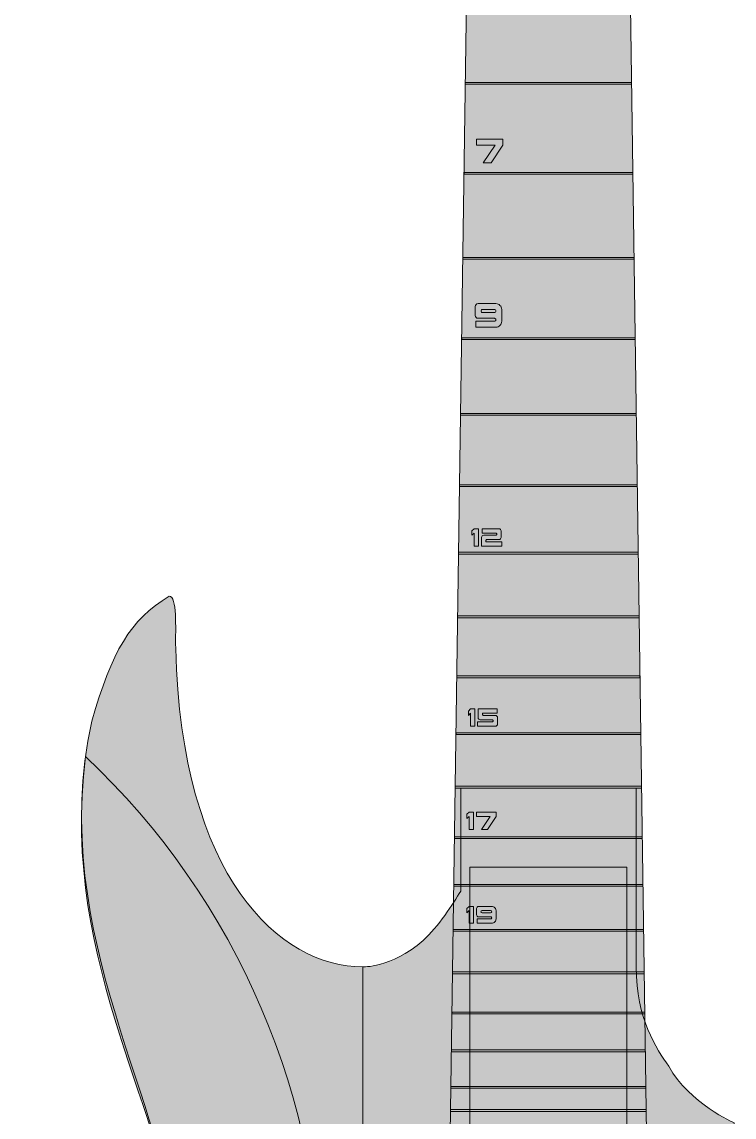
# Model space of a CAD drawing. Header units: millimetres. Extents: x -1358 to 1584, y -714 to 655.
# Drawn here: x 1333.2 to 1471.5, y 206 to 418.9 of the extents above; entities that cross this region are included whole.
import ezdxf

# ---------------------------------------------------------------- set-up
doc = ezdxf.new("R2010")
doc.units = ezdxf.units.MM
doc.header["$MEASUREMENT"] = 0
doc.layers.add('finished guitar', color=7, linetype='Continuous')

# ---------------------------------------------------------------- blocks, each defined once
blk = doc.blocks.new('block 4')
at = {"layer": 'finished guitar', "true_color": 0xf23005}
h = blk.add_hatch(color=20, dxfattribs=at)
h.dxf.hatch_style = 2
edge = h.paths.add_edge_path()
edge.add_spline(control_points=[(1418.42, 269.93), (1418.42, 269.93), (1446.48, 269.93), (1452.49, 269.93), (1452.49, 265.9), (1452.49, 245.03), (1452.49, 235.1), (1452.49, 225.17), (1456.5, 219.22), (1458.82, 215.87), (1462.89, 208.57), (1471.52, 204.87), (1471.52, 204.87), (1471.52, 204.87), (1471.52, 10.06), (1471.52, 10.06), (1471.52, 10.06), (1461.88, 9.02), (1435.4, 9.02), (1408.91, 9.02), (1399.39, 11.13), (1399.39, 11.13), (1399.39, 11.13), (1399.39, 235.2), (1399.39, 235.2), (1399.39, 235.2), (1404.72, 234.82), (1411.12, 240.32), (1414.02, 242.92), (1417.03, 247.51), (1418.42, 249.91), (1418.42, 254.02), (1418.42, 269.93), (1418.42, 269.93)], knot_values=[0, 0, 0, 0, 1, 1, 1, 2, 2, 2, 3, 3, 3, 4, 4, 4, 5, 5, 5, 6, 6, 6, 7, 7, 7, 8, 8, 8, 9, 9, 9, 10, 10, 10, 11, 11, 11, 11], degree=3, periodic=1)
at = {"layer": 'finished guitar', "lineweight": 0}
blk.add_open_spline([(1418.42, 269.93), (1418.42, 269.93), (1446.48, 269.93), (1452.49, 269.93), (1452.49, 265.9), (1452.49, 245.03), (1452.49, 235.1), (1452.49, 225.17), (1456.5, 219.22), (1458.82, 215.87), (1462.89, 208.57), (1471.52, 204.87), (1471.52, 204.87), (1471.52, 204.87), (1471.52, 10.06), (1471.52, 10.06), (1471.52, 10.06), (1461.88, 9.02), (1435.4, 9.02), (1408.91, 9.02), (1399.39, 11.13), (1399.39, 11.13), (1399.39, 11.13), (1399.39, 235.2), (1399.39, 235.2), (1399.39, 235.2), (1404.72, 234.82), (1411.12, 240.32), (1414.02, 242.92), (1417.03, 247.51), (1418.42, 249.91), (1418.42, 254.02), (1418.42, 269.93), (1418.42, 269.93)], degree=3, knots=[0, 0, 0, 0, 1, 1, 1, 2, 2, 2, 3, 3, 3, 4, 4, 4, 5, 5, 5, 6, 6, 6, 7, 7, 7, 8, 8, 8, 9, 9, 9, 10, 10, 10, 11, 11, 11, 11], dxfattribs=at)
blk = doc.blocks.new('block 5')
at = {"layer": 'finished guitar', "true_color": 0x6f0ead}
h = blk.add_hatch(color=204, dxfattribs=at)
h.dxf.hatch_style = 2
h.paths.add_polyline_path([(1420.22, 202.8), (1420.22, 254.55), (1450.68, 254.55), (1450.68, 202.8)])
at = {"layer": 'finished guitar', "lineweight": 0}
blk.add_lwpolyline([(1420.22, 202.8), (1420.22, 254.55), (1450.68, 254.55), (1450.68, 202.8), (1420.22, 202.8)], dxfattribs=at)
blk = doc.blocks.new('block 3')
at = {"layer": 'finished guitar'}
for name in ['block 4', 'block 5']:
    blk.add_blockref(name, (0, 0), dxfattribs=at)
blk = doc.blocks.new('block 11')
at = {"layer": 'finished guitar', "true_color": 0xffffff}
blk.add_hatch(color=7, dxfattribs=at).paths.add_polyline_path([(1449.75, 536.1), (1421.17, 536.1), (1416.4, 202.8), (1454.51, 202.8)])
at = {"layer": 'finished guitar', "lineweight": 0}
blk.add_lwpolyline([(1449.75, 536.1), (1421.17, 536.1), (1416.4, 202.8), (1454.51, 202.8), (1449.75, 536.1)], dxfattribs=at)
blk = doc.blocks.new('block 10')
at = {"layer": 'finished guitar'}
blk.add_blockref('block 11', (0, 0), dxfattribs=at)
blk = doc.blocks.new('block 12')
at = {"layer": 'finished guitar', "true_color": 0x000000}
for points in [[(1451.59, 406.73), (1419.32, 406.73), (1419.32, 407.09), (1451.59, 407.09)], [(1451.84, 389.23), (1419.07, 389.23), (1419.07, 389.59), (1451.84, 389.59)], [(1452.08, 372.71), (1418.83, 372.71), (1418.84, 373.07), (1452.07, 373.07)], [(1452.3, 357.12), (1418.61, 357.12), (1418.61, 357.48), (1452.3, 357.48)], [(1452.51, 342.41), (1418.4, 342.41), (1418.4, 342.77), (1452.51, 342.77)], [(1452.71, 328.52), (1418.2, 328.52), (1418.2, 328.88), (1452.71, 328.88)], [(1452.9, 315.41), (1418.01, 315.41), (1418.02, 315.77), (1452.89, 315.77)], [(1453.07, 303.04), (1417.83, 303.04), (1417.84, 303.4), (1453.07, 303.4)], [(1453.24, 291.36), (1417.67, 291.36), (1417.67, 291.72), (1453.24, 291.72)], [(1453.4, 280.33), (1417.51, 280.33), (1417.52, 280.69), (1453.39, 280.69)], [(1453.55, 269.93), (1417.36, 269.93), (1417.37, 270.29), (1453.54, 270.29)], [(1453.69, 260.11), (1417.22, 260.11), (1417.23, 260.47), (1453.68, 260.47)], [(1453.82, 250.84), (1417.09, 250.84), (1417.09, 251.2), (1453.81, 251.2)], [(1453.94, 242.09), (1416.96, 242.09), (1416.97, 242.45), (1453.94, 242.45)], [(1454.06, 233.83), (1416.85, 233.83), (1416.85, 234.19), (1454.06, 234.19)], [(1454.17, 226.04), (1416.73, 226.04), (1416.74, 226.4), (1454.17, 226.4)], [(1454.28, 218.68), (1416.63, 218.68), (1416.63, 219.04), (1454.27, 219.04)], [(1454.38, 211.6), (1416.53, 211.6), (1416.53, 211.96), (1454.37, 211.96)], [(1454.44, 207.09), (1416.46, 207.09), (1416.47, 207.45), (1454.44, 207.45)]]:
    blk.add_hatch(color=178, dxfattribs=at).paths.add_polyline_path(points)
at = {"layer": 'finished guitar', "lineweight": 0}
for points in [[(1451.59, 406.73), (1419.32, 406.73), (1419.32, 407.09), (1451.59, 407.09), (1451.59, 406.73)], [(1451.84, 389.23), (1419.07, 389.23), (1419.07, 389.59), (1451.84, 389.59), (1451.84, 389.23)], [(1452.08, 372.71), (1418.83, 372.71), (1418.84, 373.07), (1452.07, 373.07), (1452.08, 372.71)], [(1452.3, 357.12), (1418.61, 357.12), (1418.61, 357.48), (1452.3, 357.48), (1452.3, 357.12)], [(1452.51, 342.41), (1418.4, 342.41), (1418.4, 342.77), (1452.51, 342.77), (1452.51, 342.41)], [(1452.71, 328.52), (1418.2, 328.52), (1418.2, 328.88), (1452.71, 328.88), (1452.71, 328.52)], [(1452.9, 315.41), (1418.01, 315.41), (1418.02, 315.77), (1452.89, 315.77), (1452.9, 315.41)], [(1453.07, 303.04), (1417.83, 303.04), (1417.84, 303.4), (1453.07, 303.4), (1453.07, 303.04)], [(1453.24, 291.36), (1417.67, 291.36), (1417.67, 291.72), (1453.24, 291.72), (1453.24, 291.36)], [(1453.4, 280.33), (1417.51, 280.33), (1417.52, 280.69), (1453.39, 280.69), (1453.4, 280.33)], [(1453.55, 269.93), (1417.36, 269.93), (1417.37, 270.29), (1453.54, 270.29), (1453.55, 269.93)], [(1453.69, 260.11), (1417.22, 260.11), (1417.23, 260.47), (1453.68, 260.47), (1453.69, 260.11)], [(1453.82, 250.84), (1417.09, 250.84), (1417.09, 251.2), (1453.81, 251.2), (1453.82, 250.84)], [(1453.94, 242.09), (1416.96, 242.09), (1416.97, 242.45), (1453.94, 242.45), (1453.94, 242.09)], [(1454.06, 233.83), (1416.85, 233.83), (1416.85, 234.19), (1454.06, 234.19), (1454.06, 233.83)], [(1454.17, 226.04), (1416.73, 226.04), (1416.74, 226.4), (1454.17, 226.4), (1454.17, 226.04)], [(1454.28, 218.68), (1416.63, 218.68), (1416.63, 219.04), (1454.27, 219.04), (1454.28, 218.68)], [(1454.38, 211.6), (1416.53, 211.6), (1416.53, 211.96), (1454.37, 211.96), (1454.38, 211.6)], [(1454.44, 207.09), (1416.46, 207.09), (1416.47, 207.45), (1454.44, 207.45), (1454.44, 207.09)]]:
    blk.add_lwpolyline(points, dxfattribs=at)
blk = doc.blocks.new('block 16')
at = {"layer": 'finished guitar', "true_color": 0x000000}
h = blk.add_hatch(color=178, dxfattribs=at)
h.dxf.hatch_style = 2
h.paths.add_polyline_path([(1422.8, 391.47), (1425.1, 394.91), (1421.47, 394.91), (1421.47, 396.06), (1426.63, 396.06), (1426.63, 394.91), (1424.33, 391.47)])
at = {"layer": 'finished guitar', "lineweight": 0}
blk.add_lwpolyline([(1422.8, 391.47), (1425.1, 394.91), (1421.47, 394.91), (1421.47, 396.06), (1426.63, 396.06), (1426.63, 394.91), (1424.33, 391.47), (1422.8, 391.47)], dxfattribs=at)
blk = doc.blocks.new('block 17')
at = {"layer": 'finished guitar', "true_color": 0x000000}
h = blk.add_hatch(color=178, dxfattribs=at)
h.dxf.hatch_style = 2
edge = h.paths.add_edge_path()
edge.add_spline(control_points=[(1421.38, 359.52), (1421.38, 359.52), (1421.38, 360.66), (1421.38, 360.66), (1421.38, 360.66), (1424.96, 360.66), (1424.96, 360.66), (1425.04, 360.66), (1425.1, 360.69), (1425.16, 360.74), (1425.22, 360.8), (1425.25, 360.87), (1425.25, 360.95), (1425.25, 361.03), (1425.22, 361.1), (1425.16, 361.15), (1425.1, 361.21), (1425.04, 361.24), (1424.96, 361.24), (1424.96, 361.24), (1421.81, 361.24), (1421.81, 361.24), (1421.65, 361.24), (1421.51, 361.29), (1421.4, 361.4), (1421.29, 361.52), (1421.23, 361.65), (1421.23, 361.81), (1421.23, 361.81), (1421.23, 363.53), (1421.23, 363.53), (1421.23, 363.69), (1421.29, 363.82), (1421.4, 363.93), (1421.51, 364.05), (1421.65, 364.1), (1421.81, 364.1), (1421.81, 364.1), (1425.25, 364.1), (1425.25, 364.1), (1425.56, 364.1), (1425.83, 363.99), (1426.05, 363.76), (1426.28, 363.54), (1426.39, 363.27), (1426.39, 362.96), (1426.39, 362.96), (1426.39, 360.66), (1426.39, 360.66), (1426.39, 360.34), (1426.28, 360.07), (1426.05, 359.85), (1425.83, 359.63), (1425.56, 359.52), (1425.25, 359.52), (1425.25, 359.52), (1421.38, 359.52), (1421.38, 359.52)], knot_values=[0, 0, 0, 0, 1, 1, 1, 2, 2, 2, 3, 3, 3, 4, 4, 4, 5, 5, 5, 6, 6, 6, 7, 7, 7, 8, 8, 8, 9, 9, 9, 10, 10, 10, 11, 11, 11, 12, 12, 12, 13, 13, 13, 14, 14, 14, 15, 15, 15, 16, 16, 16, 17, 17, 17, 18, 18, 18, 19, 19, 19, 19], degree=3, periodic=1)
edge = h.paths.add_edge_path()
edge.add_spline(control_points=[(1424.96, 362.38), (1425.04, 362.38), (1425.1, 362.41), (1425.16, 362.46), (1425.22, 362.52), (1425.25, 362.59), (1425.25, 362.67), (1425.25, 362.75), (1425.22, 362.82), (1425.16, 362.87), (1425.1, 362.93), (1425.04, 362.96), (1424.96, 362.96), (1424.96, 362.96), (1422.67, 362.96), (1422.67, 362.96), (1422.59, 362.96), (1422.52, 362.93), (1422.46, 362.87), (1422.41, 362.82), (1422.38, 362.75), (1422.38, 362.67), (1422.38, 362.59), (1422.41, 362.52), (1422.46, 362.46), (1422.52, 362.41), (1422.59, 362.38), (1422.67, 362.38), (1422.67, 362.38), (1424.96, 362.38), (1424.96, 362.38)], knot_values=[0, 0, 0, 0, 1, 1, 1, 2, 2, 2, 3, 3, 3, 4, 4, 4, 5, 5, 5, 6, 6, 6, 7, 7, 7, 8, 8, 8, 9, 9, 9, 10, 10, 10, 10], degree=3, periodic=1)
at = {"layer": 'finished guitar', "lineweight": 0}
for points, knots in [([(1421.38, 359.52), (1421.38, 359.52), (1421.38, 360.66), (1421.38, 360.66), (1421.38, 360.66), (1424.96, 360.66), (1424.96, 360.66), (1425.04, 360.66), (1425.1, 360.69), (1425.16, 360.74), (1425.22, 360.8), (1425.25, 360.87), (1425.25, 360.95), (1425.25, 361.03), (1425.22, 361.1), (1425.16, 361.15), (1425.1, 361.21), (1425.04, 361.24), (1424.96, 361.24), (1424.96, 361.24), (1421.81, 361.24), (1421.81, 361.24), (1421.65, 361.24), (1421.51, 361.29), (1421.4, 361.4), (1421.29, 361.52), (1421.23, 361.65), (1421.23, 361.81), (1421.23, 361.81), (1421.23, 363.53), (1421.23, 363.53), (1421.23, 363.69), (1421.29, 363.82), (1421.4, 363.93), (1421.51, 364.05), (1421.65, 364.1), (1421.81, 364.1), (1421.81, 364.1), (1425.25, 364.1), (1425.25, 364.1), (1425.56, 364.1), (1425.83, 363.99), (1426.05, 363.76), (1426.28, 363.54), (1426.39, 363.27), (1426.39, 362.96), (1426.39, 362.96), (1426.39, 360.66), (1426.39, 360.66), (1426.39, 360.34), (1426.28, 360.07), (1426.05, 359.85), (1425.83, 359.63), (1425.56, 359.52), (1425.25, 359.52), (1425.25, 359.52), (1421.38, 359.52), (1421.38, 359.52)], [0, 0, 0, 0, 1, 1, 1, 2, 2, 2, 3, 3, 3, 4, 4, 4, 5, 5, 5, 6, 6, 6, 7, 7, 7, 8, 8, 8, 9, 9, 9, 10, 10, 10, 11, 11, 11, 12, 12, 12, 13, 13, 13, 14, 14, 14, 15, 15, 15, 16, 16, 16, 17, 17, 17, 18, 18, 18, 19, 19, 19, 19]), ([(1424.96, 362.38), (1425.04, 362.38), (1425.1, 362.41), (1425.16, 362.46), (1425.22, 362.52), (1425.25, 362.59), (1425.25, 362.67), (1425.25, 362.75), (1425.22, 362.82), (1425.16, 362.87), (1425.1, 362.93), (1425.04, 362.96), (1424.96, 362.96), (1424.96, 362.96), (1422.67, 362.96), (1422.67, 362.96), (1422.59, 362.96), (1422.52, 362.93), (1422.46, 362.87), (1422.41, 362.82), (1422.38, 362.75), (1422.38, 362.67), (1422.38, 362.59), (1422.41, 362.52), (1422.46, 362.46), (1422.52, 362.41), (1422.59, 362.38), (1422.67, 362.38), (1422.67, 362.38), (1424.96, 362.38), (1424.96, 362.38)], [0, 0, 0, 0, 1, 1, 1, 2, 2, 2, 3, 3, 3, 4, 4, 4, 5, 5, 5, 6, 6, 6, 7, 7, 7, 8, 8, 8, 9, 9, 9, 10, 10, 10, 10])]:
    blk.add_open_spline(points, degree=3, knots=knots, dxfattribs=at)
blk = doc.blocks.new('block 18')
at = {"layer": 'finished guitar', "true_color": 0x000000}
h = blk.add_hatch(color=178, dxfattribs=at)
h.dxf.hatch_style = 2
h.paths.add_polyline_path([(1421.02, 316.98), (1421.02, 319.5), (1420.6, 319.08), (1420.6, 319.92), (1421.02, 320.34), (1421.86, 320.34), (1421.86, 316.98)])
h = blk.add_hatch(color=178, dxfattribs=at)
h.dxf.hatch_style = 2
edge = h.paths.add_edge_path()
edge.add_spline(control_points=[(1422.49, 316.98), (1422.49, 316.98), (1422.49, 318.65), (1422.49, 318.65), (1422.49, 318.77), (1422.53, 318.87), (1422.61, 318.95), (1422.69, 319.03), (1422.79, 319.08), (1422.91, 319.08), (1422.91, 319.08), (1425.22, 319.08), (1425.22, 319.08), (1425.28, 319.08), (1425.33, 319.1), (1425.37, 319.13), (1425.41, 319.18), (1425.43, 319.23), (1425.43, 319.29), (1425.43, 319.34), (1425.41, 319.39), (1425.37, 319.43), (1425.33, 319.47), (1425.28, 319.5), (1425.22, 319.5), (1425.22, 319.5), (1422.6, 319.5), (1422.6, 319.5), (1422.6, 319.5), (1422.6, 320.34), (1422.6, 320.34), (1422.6, 320.34), (1425.85, 320.34), (1425.85, 320.34), (1425.96, 320.34), (1426.06, 320.29), (1426.15, 320.21), (1426.23, 320.13), (1426.27, 320.03), (1426.27, 319.92), (1426.27, 319.92), (1426.27, 318.66), (1426.27, 318.66), (1426.27, 318.54), (1426.23, 318.44), (1426.15, 318.36), (1426.06, 318.28), (1425.96, 318.24), (1425.85, 318.24), (1425.85, 318.24), (1423.54, 318.24), (1423.54, 318.24), (1423.48, 318.24), (1423.43, 318.21), (1423.39, 318.17), (1423.35, 318.13), (1423.33, 318.08), (1423.33, 318.03), (1423.33, 318.03), (1423.33, 317.82), (1423.33, 317.82), (1423.33, 317.82), (1426.38, 317.82), (1426.38, 317.82), (1426.38, 317.82), (1426.38, 316.98), (1426.38, 316.98), (1426.38, 316.98), (1422.49, 316.98), (1422.49, 316.98)], knot_values=[0, 0, 0, 0, 1, 1, 1, 2, 2, 2, 3, 3, 3, 4, 4, 4, 5, 5, 5, 6, 6, 6, 7, 7, 7, 8, 8, 8, 9, 9, 9, 10, 10, 10, 11, 11, 11, 12, 12, 12, 13, 13, 13, 14, 14, 14, 15, 15, 15, 16, 16, 16, 17, 17, 17, 18, 18, 18, 19, 19, 19, 20, 20, 20, 21, 21, 21, 22, 22, 22, 23, 23, 23, 23], degree=3, periodic=1)
at = {"layer": 'finished guitar', "lineweight": 0}
blk.add_lwpolyline([(1421.02, 316.98), (1421.02, 319.5), (1420.6, 319.08), (1420.6, 319.92), (1421.02, 320.34), (1421.86, 320.34), (1421.86, 316.98), (1421.02, 316.98)], dxfattribs=at)
blk.add_open_spline([(1422.49, 316.98), (1422.49, 316.98), (1422.49, 318.65), (1422.49, 318.65), (1422.49, 318.77), (1422.53, 318.87), (1422.61, 318.95), (1422.69, 319.03), (1422.79, 319.08), (1422.91, 319.08), (1422.91, 319.08), (1425.22, 319.08), (1425.22, 319.08), (1425.28, 319.08), (1425.33, 319.1), (1425.37, 319.13), (1425.41, 319.18), (1425.43, 319.23), (1425.43, 319.29), (1425.43, 319.34), (1425.41, 319.39), (1425.37, 319.43), (1425.33, 319.47), (1425.28, 319.5), (1425.22, 319.5), (1425.22, 319.5), (1422.6, 319.5), (1422.6, 319.5), (1422.6, 319.5), (1422.6, 320.34), (1422.6, 320.34), (1422.6, 320.34), (1425.85, 320.34), (1425.85, 320.34), (1425.96, 320.34), (1426.06, 320.29), (1426.15, 320.21), (1426.23, 320.13), (1426.27, 320.03), (1426.27, 319.92), (1426.27, 319.92), (1426.27, 318.66), (1426.27, 318.66), (1426.27, 318.54), (1426.23, 318.44), (1426.15, 318.36), (1426.06, 318.28), (1425.96, 318.24), (1425.85, 318.24), (1425.85, 318.24), (1423.54, 318.24), (1423.54, 318.24), (1423.48, 318.24), (1423.43, 318.21), (1423.39, 318.17), (1423.35, 318.13), (1423.33, 318.08), (1423.33, 318.03), (1423.33, 318.03), (1423.33, 317.82), (1423.33, 317.82), (1423.33, 317.82), (1426.38, 317.82), (1426.38, 317.82), (1426.38, 317.82), (1426.38, 316.98), (1426.38, 316.98), (1426.38, 316.98), (1422.49, 316.98), (1422.49, 316.98)], degree=3, knots=[0, 0, 0, 0, 1, 1, 1, 2, 2, 2, 3, 3, 3, 4, 4, 4, 5, 5, 5, 6, 6, 6, 7, 7, 7, 8, 8, 8, 9, 9, 9, 10, 10, 10, 11, 11, 11, 12, 12, 12, 13, 13, 13, 14, 14, 14, 15, 15, 15, 16, 16, 16, 17, 17, 17, 18, 18, 18, 19, 19, 19, 20, 20, 20, 21, 21, 21, 22, 22, 22, 23, 23, 23, 23], dxfattribs=at)
blk = doc.blocks.new('block 19')
at = {"layer": 'finished guitar', "true_color": 0x000000}
h = blk.add_hatch(color=178, dxfattribs=at)
h.dxf.hatch_style = 2
h.paths.add_polyline_path([(1420.33, 281.96), (1420.33, 284.48), (1419.91, 284.06), (1419.91, 284.9), (1420.33, 285.32), (1421.17, 285.32), (1421.17, 281.96)])
h = blk.add_hatch(color=178, dxfattribs=at)
h.dxf.hatch_style = 2
edge = h.paths.add_edge_path()
edge.add_spline(control_points=[(1421.69, 281.96), (1421.69, 281.96), (1421.69, 282.8), (1421.69, 282.8), (1421.69, 282.8), (1424.53, 282.8), (1424.53, 282.8), (1424.59, 282.8), (1424.64, 282.82), (1424.68, 282.86), (1424.72, 282.9), (1424.74, 282.95), (1424.74, 283.01), (1424.74, 283.07), (1424.72, 283.12), (1424.68, 283.16), (1424.64, 283.2), (1424.59, 283.22), (1424.53, 283.22), (1424.53, 283.22), (1422.22, 283.22), (1422.22, 283.22), (1422.1, 283.22), (1422, 283.26), (1421.92, 283.34), (1421.84, 283.42), (1421.8, 283.52), (1421.8, 283.64), (1421.8, 283.64), (1421.8, 285.32), (1421.8, 285.32), (1421.8, 285.32), (1425.48, 285.32), (1425.48, 285.32), (1425.48, 285.32), (1425.48, 284.48), (1425.48, 284.48), (1425.48, 284.48), (1422.64, 284.48), (1422.64, 284.48), (1422.64, 284.48), (1422.64, 284.27), (1422.64, 284.27), (1422.64, 284.21), (1422.66, 284.16), (1422.7, 284.12), (1422.74, 284.08), (1422.79, 284.06), (1422.85, 284.06), (1422.85, 284.06), (1425.16, 284.06), (1425.16, 284.06), (1425.27, 284.06), (1425.37, 284.02), (1425.46, 283.94), (1425.54, 283.85), (1425.58, 283.75), (1425.58, 283.64), (1425.58, 283.64), (1425.58, 282.38), (1425.58, 282.38), (1425.58, 282.26), (1425.54, 282.16), (1425.46, 282.08), (1425.37, 282), (1425.27, 281.96), (1425.16, 281.96), (1425.16, 281.96), (1421.69, 281.96), (1421.69, 281.96)], knot_values=[0, 0, 0, 0, 1, 1, 1, 2, 2, 2, 3, 3, 3, 4, 4, 4, 5, 5, 5, 6, 6, 6, 7, 7, 7, 8, 8, 8, 9, 9, 9, 10, 10, 10, 11, 11, 11, 12, 12, 12, 13, 13, 13, 14, 14, 14, 15, 15, 15, 16, 16, 16, 17, 17, 17, 18, 18, 18, 19, 19, 19, 20, 20, 20, 21, 21, 21, 22, 22, 22, 23, 23, 23, 23], degree=3, periodic=1)
at = {"layer": 'finished guitar', "lineweight": 0}
blk.add_lwpolyline([(1420.33, 281.96), (1420.33, 284.48), (1419.91, 284.06), (1419.91, 284.9), (1420.33, 285.32), (1421.17, 285.32), (1421.17, 281.96), (1420.33, 281.96)], dxfattribs=at)
blk.add_open_spline([(1421.69, 281.96), (1421.69, 281.96), (1421.69, 282.8), (1421.69, 282.8), (1421.69, 282.8), (1424.53, 282.8), (1424.53, 282.8), (1424.59, 282.8), (1424.64, 282.82), (1424.68, 282.86), (1424.72, 282.9), (1424.74, 282.95), (1424.74, 283.01), (1424.74, 283.07), (1424.72, 283.12), (1424.68, 283.16), (1424.64, 283.2), (1424.59, 283.22), (1424.53, 283.22), (1424.53, 283.22), (1422.22, 283.22), (1422.22, 283.22), (1422.1, 283.22), (1422, 283.26), (1421.92, 283.34), (1421.84, 283.42), (1421.8, 283.52), (1421.8, 283.64), (1421.8, 283.64), (1421.8, 285.32), (1421.8, 285.32), (1421.8, 285.32), (1425.48, 285.32), (1425.48, 285.32), (1425.48, 285.32), (1425.48, 284.48), (1425.48, 284.48), (1425.48, 284.48), (1422.64, 284.48), (1422.64, 284.48), (1422.64, 284.48), (1422.64, 284.27), (1422.64, 284.27), (1422.64, 284.21), (1422.66, 284.16), (1422.7, 284.12), (1422.74, 284.08), (1422.79, 284.06), (1422.85, 284.06), (1422.85, 284.06), (1425.16, 284.06), (1425.16, 284.06), (1425.27, 284.06), (1425.37, 284.02), (1425.46, 283.94), (1425.54, 283.85), (1425.58, 283.75), (1425.58, 283.64), (1425.58, 283.64), (1425.58, 282.38), (1425.58, 282.38), (1425.58, 282.26), (1425.54, 282.16), (1425.46, 282.08), (1425.37, 282), (1425.27, 281.96), (1425.16, 281.96), (1425.16, 281.96), (1421.69, 281.96), (1421.69, 281.96)], degree=3, knots=[0, 0, 0, 0, 1, 1, 1, 2, 2, 2, 3, 3, 3, 4, 4, 4, 5, 5, 5, 6, 6, 6, 7, 7, 7, 8, 8, 8, 9, 9, 9, 10, 10, 10, 11, 11, 11, 12, 12, 12, 13, 13, 13, 14, 14, 14, 15, 15, 15, 16, 16, 16, 17, 17, 17, 18, 18, 18, 19, 19, 19, 20, 20, 20, 21, 21, 21, 22, 22, 22, 23, 23, 23, 23], dxfattribs=at)
blk = doc.blocks.new('block 20')
at = {"layer": 'finished guitar', "true_color": 0x000000}
h = blk.add_hatch(color=178, dxfattribs=at)
h.dxf.hatch_style = 2
h.paths.add_polyline_path([(1420.04, 261.91), (1420.04, 264.43), (1419.62, 264.01), (1419.62, 264.85), (1420.04, 265.27), (1420.88, 265.27), (1420.88, 261.91)])
h = blk.add_hatch(color=178, dxfattribs=at)
h.dxf.hatch_style = 2
h.paths.add_polyline_path([(1422.49, 261.91), (1424.17, 264.43), (1421.51, 264.43), (1421.51, 265.27), (1425.29, 265.27), (1425.29, 264.43), (1423.61, 261.91)])
at = {"layer": 'finished guitar', "lineweight": 0}
for points in [[(1420.04, 261.91), (1420.04, 264.43), (1419.62, 264.01), (1419.62, 264.85), (1420.04, 265.27), (1420.88, 265.27), (1420.88, 261.91), (1420.04, 261.91)], [(1422.49, 261.91), (1424.17, 264.43), (1421.51, 264.43), (1421.51, 265.27), (1425.29, 265.27), (1425.29, 264.43), (1423.61, 261.91), (1422.49, 261.91)]]:
    blk.add_lwpolyline(points, dxfattribs=at)
blk = doc.blocks.new('block 21')
at = {"layer": 'finished guitar', "true_color": 0x000000}
h = blk.add_hatch(color=178, dxfattribs=at)
h.dxf.hatch_style = 2
h.paths.add_polyline_path([(1420.04, 243.69), (1420.04, 246.11), (1419.62, 245.71), (1419.62, 246.52), (1420.04, 246.92), (1420.88, 246.92), (1420.88, 243.69)])
h = blk.add_hatch(color=178, dxfattribs=at)
h.dxf.hatch_style = 2
edge = h.paths.add_edge_path()
edge.add_spline(control_points=[(1421.62, 243.69), (1421.62, 243.69), (1421.62, 244.5), (1421.62, 244.5), (1421.62, 244.5), (1424.24, 244.5), (1424.24, 244.5), (1424.3, 244.5), (1424.35, 244.52), (1424.39, 244.55), (1424.43, 244.59), (1424.45, 244.64), (1424.45, 244.7), (1424.45, 244.75), (1424.43, 244.8), (1424.39, 244.84), (1424.35, 244.88), (1424.3, 244.9), (1424.24, 244.9), (1424.24, 244.9), (1421.93, 244.9), (1421.93, 244.9), (1421.82, 244.9), (1421.72, 244.94), (1421.63, 245.02), (1421.55, 245.1), (1421.51, 245.19), (1421.51, 245.3), (1421.51, 245.3), (1421.51, 246.52), (1421.51, 246.52), (1421.51, 246.62), (1421.55, 246.72), (1421.63, 246.8), (1421.72, 246.88), (1421.82, 246.92), (1421.93, 246.92), (1421.93, 246.92), (1424.45, 246.92), (1424.45, 246.92), (1424.68, 246.92), (1424.88, 246.84), (1425.04, 246.68), (1425.21, 246.52), (1425.29, 246.33), (1425.29, 246.11), (1425.29, 246.11), (1425.29, 244.5), (1425.29, 244.5), (1425.29, 244.27), (1425.21, 244.08), (1425.04, 243.93), (1424.88, 243.77), (1424.68, 243.69), (1424.45, 243.69), (1424.45, 243.69), (1421.62, 243.69), (1421.62, 243.69)], knot_values=[0, 0, 0, 0, 1, 1, 1, 2, 2, 2, 3, 3, 3, 4, 4, 4, 5, 5, 5, 6, 6, 6, 7, 7, 7, 8, 8, 8, 9, 9, 9, 10, 10, 10, 11, 11, 11, 12, 12, 12, 13, 13, 13, 14, 14, 14, 15, 15, 15, 16, 16, 16, 17, 17, 17, 18, 18, 18, 19, 19, 19, 19], degree=3, periodic=1)
edge = h.paths.add_edge_path()
edge.add_spline(control_points=[(1424.24, 245.71), (1424.3, 245.71), (1424.35, 245.73), (1424.39, 245.77), (1424.43, 245.8), (1424.45, 245.85), (1424.45, 245.91), (1424.45, 245.96), (1424.43, 246.01), (1424.39, 246.05), (1424.35, 246.09), (1424.3, 246.11), (1424.24, 246.11), (1424.24, 246.11), (1422.56, 246.11), (1422.56, 246.11), (1422.5, 246.11), (1422.45, 246.09), (1422.41, 246.05), (1422.37, 246.01), (1422.35, 245.96), (1422.35, 245.91), (1422.35, 245.85), (1422.37, 245.8), (1422.41, 245.77), (1422.45, 245.73), (1422.5, 245.71), (1422.56, 245.71), (1422.56, 245.71), (1424.24, 245.71), (1424.24, 245.71)], knot_values=[0, 0, 0, 0, 1, 1, 1, 2, 2, 2, 3, 3, 3, 4, 4, 4, 5, 5, 5, 6, 6, 6, 7, 7, 7, 8, 8, 8, 9, 9, 9, 10, 10, 10, 10], degree=3, periodic=1)
at = {"layer": 'finished guitar', "lineweight": 0}
blk.add_lwpolyline([(1420.04, 243.69), (1420.04, 246.11), (1419.62, 245.71), (1419.62, 246.52), (1420.04, 246.92), (1420.88, 246.92), (1420.88, 243.69), (1420.04, 243.69)], dxfattribs=at)
for points, knots in [([(1421.62, 243.69), (1421.62, 243.69), (1421.62, 244.5), (1421.62, 244.5), (1421.62, 244.5), (1424.24, 244.5), (1424.24, 244.5), (1424.3, 244.5), (1424.35, 244.52), (1424.39, 244.55), (1424.43, 244.59), (1424.45, 244.64), (1424.45, 244.7), (1424.45, 244.75), (1424.43, 244.8), (1424.39, 244.84), (1424.35, 244.88), (1424.3, 244.9), (1424.24, 244.9), (1424.24, 244.9), (1421.93, 244.9), (1421.93, 244.9), (1421.82, 244.9), (1421.72, 244.94), (1421.63, 245.02), (1421.55, 245.1), (1421.51, 245.19), (1421.51, 245.3), (1421.51, 245.3), (1421.51, 246.52), (1421.51, 246.52), (1421.51, 246.62), (1421.55, 246.72), (1421.63, 246.8), (1421.72, 246.88), (1421.82, 246.92), (1421.93, 246.92), (1421.93, 246.92), (1424.45, 246.92), (1424.45, 246.92), (1424.68, 246.92), (1424.88, 246.84), (1425.04, 246.68), (1425.21, 246.52), (1425.29, 246.33), (1425.29, 246.11), (1425.29, 246.11), (1425.29, 244.5), (1425.29, 244.5), (1425.29, 244.27), (1425.21, 244.08), (1425.04, 243.93), (1424.88, 243.77), (1424.68, 243.69), (1424.45, 243.69), (1424.45, 243.69), (1421.62, 243.69), (1421.62, 243.69)], [0, 0, 0, 0, 1, 1, 1, 2, 2, 2, 3, 3, 3, 4, 4, 4, 5, 5, 5, 6, 6, 6, 7, 7, 7, 8, 8, 8, 9, 9, 9, 10, 10, 10, 11, 11, 11, 12, 12, 12, 13, 13, 13, 14, 14, 14, 15, 15, 15, 16, 16, 16, 17, 17, 17, 18, 18, 18, 19, 19, 19, 19]), ([(1424.24, 245.71), (1424.3, 245.71), (1424.35, 245.73), (1424.39, 245.77), (1424.43, 245.8), (1424.45, 245.85), (1424.45, 245.91), (1424.45, 245.96), (1424.43, 246.01), (1424.39, 246.05), (1424.35, 246.09), (1424.3, 246.11), (1424.24, 246.11), (1424.24, 246.11), (1422.56, 246.11), (1422.56, 246.11), (1422.5, 246.11), (1422.45, 246.09), (1422.41, 246.05), (1422.37, 246.01), (1422.35, 245.96), (1422.35, 245.91), (1422.35, 245.85), (1422.37, 245.8), (1422.41, 245.77), (1422.45, 245.73), (1422.5, 245.71), (1422.56, 245.71), (1422.56, 245.71), (1424.24, 245.71), (1424.24, 245.71)], [0, 0, 0, 0, 1, 1, 1, 2, 2, 2, 3, 3, 3, 4, 4, 4, 5, 5, 5, 6, 6, 6, 7, 7, 7, 8, 8, 8, 9, 9, 9, 10, 10, 10, 10])]:
    blk.add_open_spline(points, degree=3, knots=knots, dxfattribs=at)
blk = doc.blocks.new('block 13')
at = {"layer": 'finished guitar'}
for name in ['block 16', 'block 17', 'block 18', 'block 19', 'block 20', 'block 21']:
    blk.add_blockref(name, (0, 0), dxfattribs=at)
blk = doc.blocks.new('block 9')
at = {"layer": 'finished guitar'}
for name in ['block 10', 'block 12', 'block 13']:
    blk.add_blockref(name, (0, 0), dxfattribs=at)
blk = doc.blocks.new('block 39')
at = {"layer": 'finished guitar', "true_color": 0x031ca6}
h = blk.add_hatch(color=164, dxfattribs=at)
edge = h.paths.add_edge_path()
edge.add_spline(control_points=[(1363.07, 297.11), (1362.99, 301.19), (1363.4, 307.17), (1361.8, 307.23), (1354.19, 302.61), (1350.7, 296.53), (1346.75, 282.93), (1337.66, 241.02), (1363.09, 206.2), (1361.83, 183.62), (1361.8, 153.22), (1340.47, 123.69), (1336.17, 92.52), (1333.88, 70.83), (1333.2, 22.9), (1399.39, 11.13), (1399.39, 11.13), (1399.39, 235.2), (1399.39, 235.2), (1383.29, 235.2), (1364.15, 252.54), (1363.07, 297.11)], knot_values=[0, 0, 0, 0, 1, 1, 1, 2, 2, 2, 3, 3, 3, 4, 4, 4, 5, 5, 5, 6, 6, 6, 7, 7, 7, 7], degree=3, periodic=1)
at = {"layer": 'finished guitar', "lineweight": 0}
blk.add_open_spline([(1363.07, 297.11), (1362.99, 301.19), (1363.4, 307.17), (1361.8, 307.23), (1354.19, 302.61), (1350.7, 296.53), (1346.75, 282.93), (1337.66, 241.02), (1363.09, 206.2), (1361.83, 183.62), (1361.8, 153.22), (1340.47, 123.69), (1336.17, 92.52), (1333.88, 70.83), (1333.2, 22.9), (1399.39, 11.13), (1399.39, 11.13), (1399.39, 235.2), (1399.39, 235.2), (1383.29, 235.2), (1364.15, 252.54), (1363.07, 297.11)], degree=3, knots=[0, 0, 0, 0, 1, 1, 1, 2, 2, 2, 3, 3, 3, 4, 4, 4, 5, 5, 5, 6, 6, 6, 7, 7, 7, 7], dxfattribs=at)
blk = doc.blocks.new('block 38')
at = {"layer": 'finished guitar'}
blk.add_blockref('block 39', (0, 0), dxfattribs=at)
blk = doc.blocks.new('block 37')
at = {"layer": 'finished guitar', "true_color": 0xf13005}
h = blk.add_hatch(color=20, dxfattribs=at)
edge = h.paths.add_edge_path()
edge.add_spline(control_points=[(1345.55, 276.05), (1340.29, 234.84), (1362.97, 204.2), (1361.83, 183.62), (1361.8, 153.22), (1340.47, 123.69), (1336.17, 92.52), (1335.48, 86), (1335.03, 83.18), (1335.66, 73.02), (1411.64, 116.94), (1404.83, 220.64), (1345.55, 276.05)], knot_values=[0, 0, 0, 0, 1, 1, 1, 2, 2, 2, 3, 3, 3, 4, 4, 4, 4], degree=3, periodic=1)
at = {"layer": 'finished guitar', "lineweight": 0}
blk.add_open_spline([(1345.55, 276.05), (1340.29, 234.84), (1362.97, 204.2), (1361.83, 183.62), (1361.8, 153.22), (1340.47, 123.69), (1336.17, 92.52), (1335.48, 86), (1335.03, 83.18), (1335.66, 73.02), (1411.64, 116.94), (1404.83, 220.64), (1345.55, 276.05)], degree=3, knots=[0, 0, 0, 0, 1, 1, 1, 2, 2, 2, 3, 3, 3, 4, 4, 4, 4], dxfattribs=at)
at = {"layer": 'finished guitar'}
blk.add_blockref('block 38', (0, 0), dxfattribs=at)
blk = doc.blocks.new('block 2')
at = {"layer": 'finished guitar'}
for name in ['block 9', 'block 37', 'block 3']:
    blk.add_blockref(name, (0, 0), dxfattribs=at)

msp = doc.modelspace()

# ---------------------------------------------------------------- block references
at = {"layer": 'finished guitar'}
msp.add_blockref('block 2', (0, 0), dxfattribs=at)

doc.saveas('drawing.dxf')
